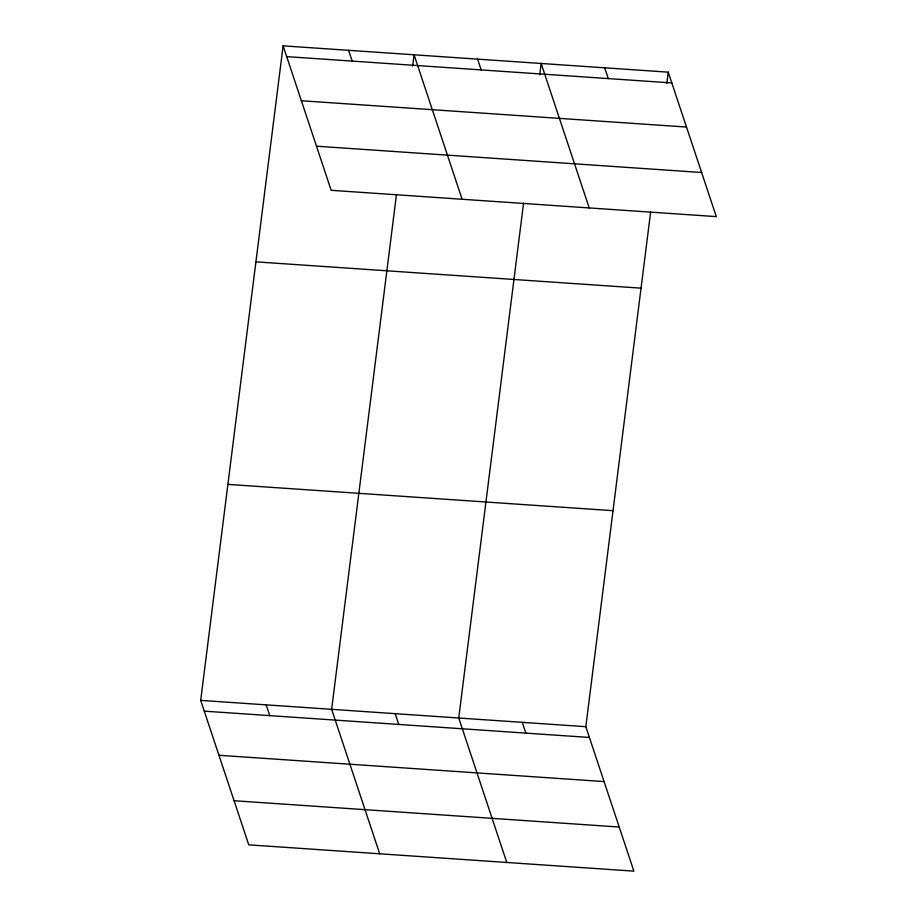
<?xml version="1.0" encoding="UTF-8"?>
<svg xmlns="http://www.w3.org/2000/svg" width="917" height="917" viewBox="0 0 917 917"><rect width="100%" height="100%" fill="white"/><g stroke="black" fill="none" stroke-linecap="round" stroke-linejoin="round"><path stroke-width="1.38" d="M650.646 211.919L585.825 726.688L633.888 871.15L248.759 844.844L200.697 700.382L283.112 45.85L668.241 72.156L716.303 216.618L331.175 190.312L283.112 45.85M396.465 194.553L331.645 709.322L379.695 853.784M412.639 66.093L414.06 54.791L462.111 199.253M523.55 203.242L458.741 718.011L506.792 862.473M539.735 74.77L541.156 63.479L589.207 207.941M666.819 83.447L668.241 72.156M286.7 56.625L671.829 82.931M301.372 100.744L686.501 127.05M316.491 146.193L701.631 172.499M255.912 261.849L641.052 288.156M227.897 484.382L613.026 510.689M200.697 700.382L585.825 726.688M204.285 711.156L589.413 737.463M218.957 755.276L604.097 781.582M234.076 800.724L619.216 827.031M604.704 67.812L608.28 78.598M477.608 59.135L481.184 69.91M348.586 50.32L352.174 61.095M522.289 722.344L525.865 733.119M395.193 713.667L398.769 724.441M266.171 704.852L269.758 715.627"/></g></svg>
